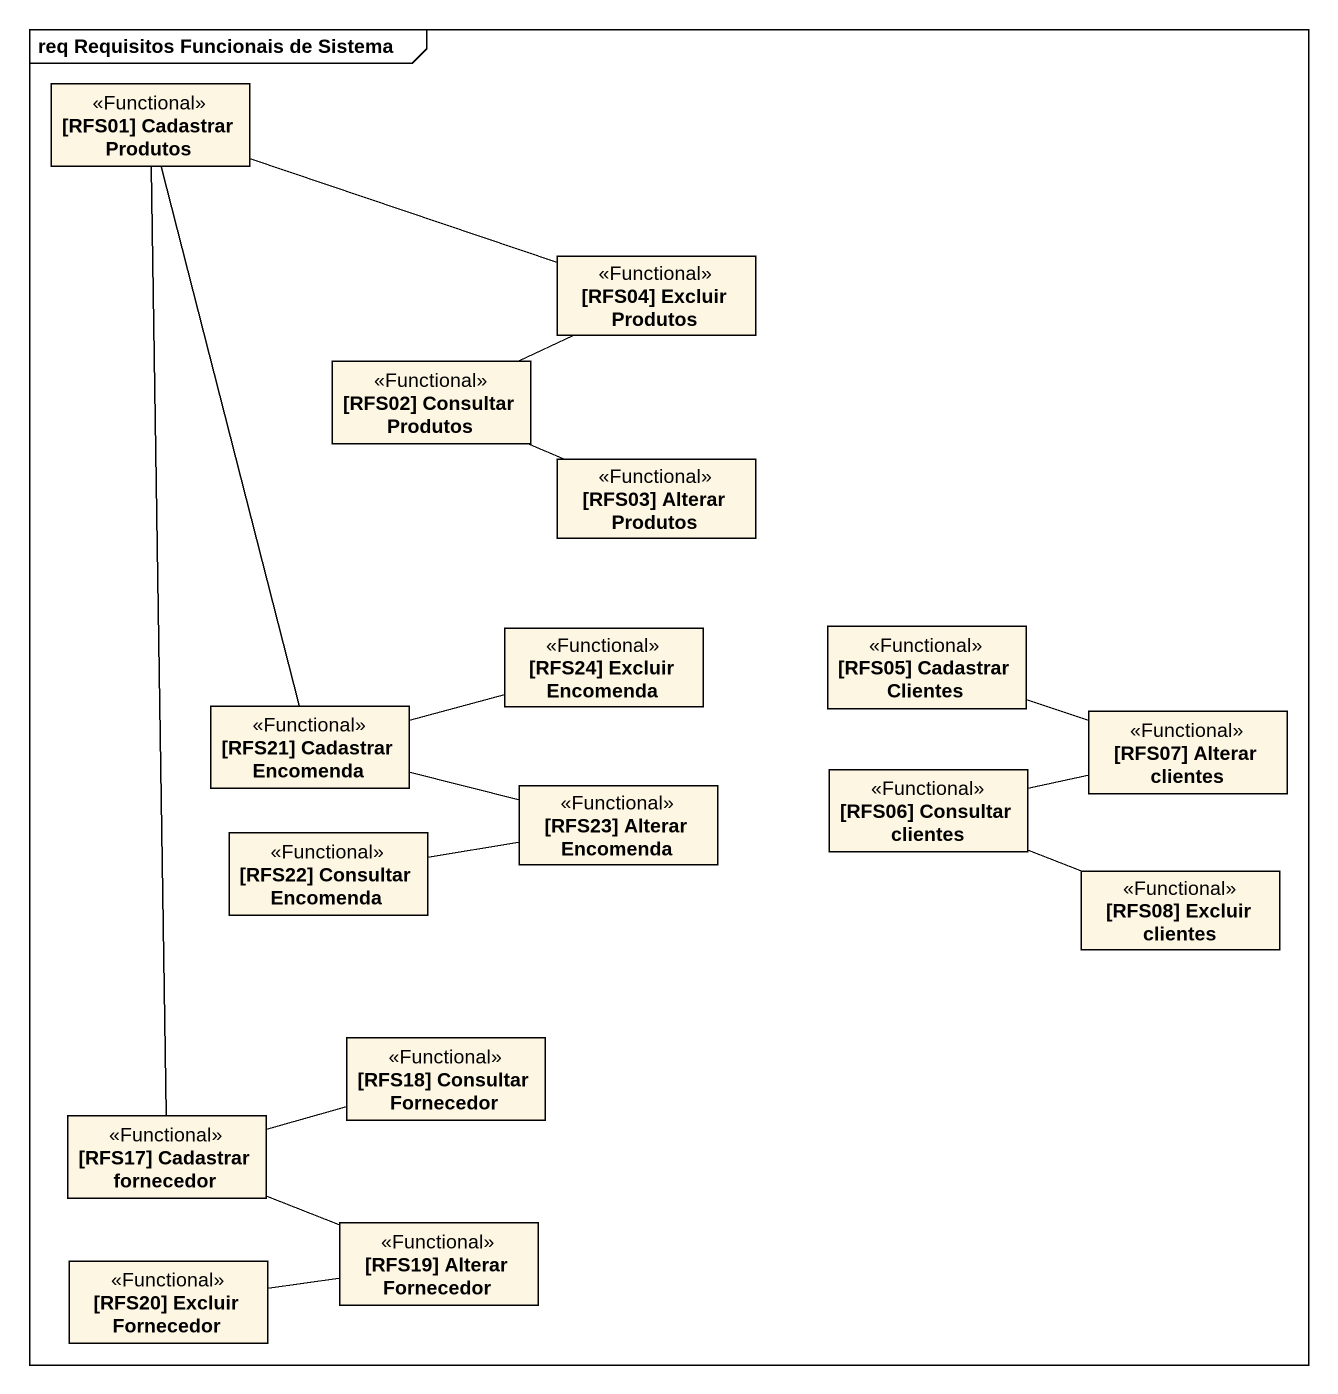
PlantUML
@startuml
mainframe req Requisitos Funcionais de Sistema
hide circle
hide empty members
class "[RFS01] Cadastrar Produtos" as RFS01_Cadastrar_Produtos <<Functional>>
class "[RFS04] Excluir Produtos" as RFS04_Excluir_Produtos <<Functional>>
class "[RFS02] Consultar Produtos" as RFS02_Consultar_Produtos <<Functional>>
class "[RFS03] Alterar Produtos" as RFS03_Alterar_Produtos <<Functional>>
class "[RFS24] Excluir Encomenda" as RFS24_Excluir_Encomenda <<Functional>>
class "[RFS05] Cadastrar Clientes" as RFS05_Cadastrar_Clientes <<Functional>>
class "[RFS21] Cadastrar Encomenda" as RFS21_Cadastrar_Encomenda <<Functional>>
class "[RFS07] Alterar clientes" as RFS07_Alterar_clientes <<Functional>>
class "[RFS22] Consultar Encomenda" as RFS22_Consultar_Encomenda <<Functional>>
class "[RFS23] Alterar Encomenda" as RFS23_Alterar_Encomenda <<Functional>>
class "[RFS06] Consultar clientes" as RFS06_Consultar_clientes <<Functional>>
class "[RFS08] Excluir clientes" as RFS08_Excluir_clientes <<Functional>>
class "[RFS18] Consultar Fornecedor" as RFS18_Consultar_Fornecedor <<Functional>>
class "[RFS17] Cadastrar fornecedor" as RFS17_Cadastrar_fornecedor <<Functional>>
class "[RFS19] Alterar Fornecedor" as RFS19_Alterar_Fornecedor <<Functional>>
class "[RFS20] Excluir Fornecedor" as RFS20_Excluir_Fornecedor <<Functional>>
RFS01_Cadastrar_Produtos -right- RFS04_Excluir_Produtos
RFS01_Cadastrar_Produtos -- RFS21_Cadastrar_Encomenda
RFS01_Cadastrar_Produtos -- RFS17_Cadastrar_fornecedor
RFS02_Consultar_Produtos -right- RFS04_Excluir_Produtos
RFS02_Consultar_Produtos -right- RFS03_Alterar_Produtos
RFS05_Cadastrar_Clientes -right- RFS07_Alterar_clientes
RFS21_Cadastrar_Encomenda -right- RFS24_Excluir_Encomenda
RFS21_Cadastrar_Encomenda -right- RFS23_Alterar_Encomenda
RFS23_Alterar_Encomenda -left- RFS22_Consultar_Encomenda
RFS06_Consultar_clientes -right- RFS07_Alterar_clientes
RFS06_Consultar_clientes -right- RFS08_Excluir_clientes
RFS17_Cadastrar_fornecedor -right- RFS18_Consultar_Fornecedor
RFS19_Alterar_Fornecedor -left- RFS17_Cadastrar_fornecedor
RFS20_Excluir_Fornecedor -right- RFS19_Alterar_Fornecedor
@enduml
